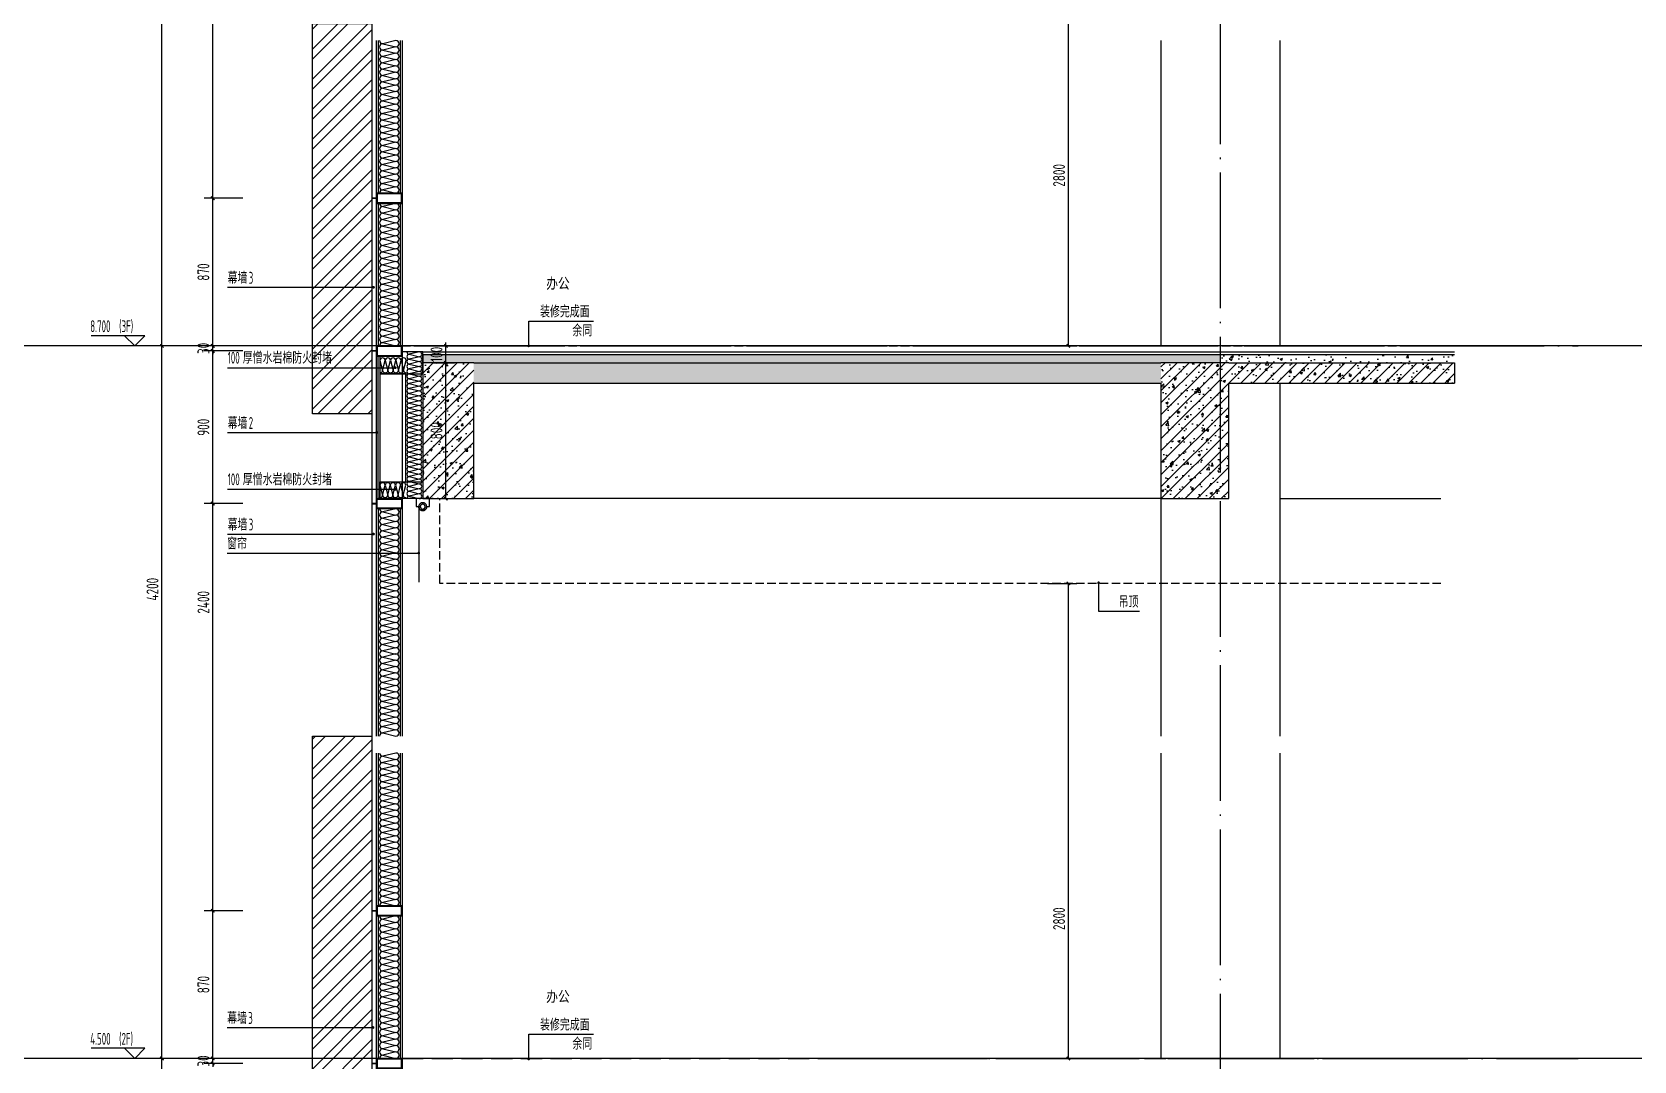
# Model space of a CAD drawing. Extents: x 198753 to 882193, y -399300 to 132460.
# Drawn here: x 380374 to 389814, y -73360 to -67295 of the extents above; entities that cross this region are included whole.
import ezdxf

# ---------------------------------------------------------------- set-up
doc = ezdxf.new("R2010")
doc.units = 0
doc.header["$LTSCALE"] = 1000
doc.header["$MEASUREMENT"] = 0
for name, pattern in [('DASH', [0.35, 0.25, -0.1]), ('DOTE', [2.42, 2, -0.2, 0.02, -0.2]), ('HIDDEN', [9.525, 6.35, -3.175])]:
    doc.linetypes.add(name, pattern=pattern)
for name, color, linetype in [('00-图签', 7, 'Continuous'), ('01-标注_尺寸', 124, 'Continuous'), ('01-标注_标高', 200, 'Continuous'), ('01-标注_符号', 200, 'Continuous'), ('02-TEXT_标注', 130, 'Continuous'), ('05-填充_156', 156, 'Continuous'), ('05-填充_天正', 26, 'Continuous'), ('A-0-房间名称', 7, 'Continuous'), ('A-D-玻璃剖线', 130, 'Continuous'), ('A-D-金属剖线', 200, 'Continuous'), ('A-STR-面层', 191, 'Continuous'), ('A-SUR_保温', 222, 'Continuous'), ('A-SUR_看线', 231, 'Continuous'), ('A-SUR_面层', 191, 'Continuous'), ('A-TECH_结构', 21, 'Continuous'), ('A-金属背板', 30, 'Continuous'), ('A_AXIS-轴线', 36, 'DOTE'), ('A_STR-砼墙', 51, 'Continuous'), ('A_STR-砼柱', 51, 'Continuous'), ('I-E-家具_活动', 201, 'DASH'), ('钢龙骨', 173, 'Continuous')]:
    doc.layers.add(name, color=color, linetype=linetype)
doc.layers.add('04-不打印_辅助线', color=165, linetype='Continuous', plot=False)
doc.styles.add('_TCH_DIM', font='ROS1', dxfattribs={"width": 0.8, "bigfont": 'JD'})
doc.styles.add('_TCH_DIM_T3', font='ROS1', dxfattribs={"width": 0.8, "bigfont": 'JD'})
doc.styles.add('_TCH_SPACE', font='STXIHEI.TTF', dxfattribs={"width": 0.75, "height": 5})
doc.dimstyles.new('_TCH_ARCH&&20', dxfattribs={"dimtxt": 70, "dimasz": 20, "dimexe": 50, "dimexo": 60, "dimgap": 20, "dimtad": 1, "dimdec": 0, "dimzin": 0, "dimdsep": 46, "dimtxsty": '_TCH_DIM_T3', "dimblk": 'ARCHTICK', "dimcen": 0.09, "dimclrt": 4, "dimazin": 2, "dimtfac": 1, "dimtdec": 0, "dimtix": 1, "dimtmove": 2, "dimatfit": 3, "dimfxl": 0, "dimtolj": 1, "dimtzin": 0, "dimarcsym": 0})
pattern_1 = [(45, (0, 0), (-35.355339, 35.355339), []), (50, (0, 0), (143.452037, -12.550427), [15, -165]), (355, (0, 0), (-27.750267, 150.438427), [12, -132]), (100.4514, (11.95, -1.05), (115.701876, 137.88791), [12.74804, -140.22842]), (46.1842, (0, 40), (213.44821, -33.1038), [22.5, -247.5]), (96.6356, (17.79, 37.24), (186.93254, 194.82357), [19.12206, -210.3426]), (351.1842, (0, 40), (186.93239, 194.82372), [18, -198]), (21, (20, 30), (119.38141, -80.523778), [15, -165]), (326, (20, 30), (48.663066, 145.03001), [12, -132]), (71.4514, (29.95, 23.29), (168.044526, 64.5061), [12.74804, -140.22842]), (37.5, (0, 0), (2.431971, 66.578771), [0, -130.4, 0, -134, 0, -132.5]), (7.5, (0, 0), (52.613907, 78.882342), [0, -76.4, 0, -127.4, 0, -50.5]), (327.5, (-44.6, 0), (106.764487, -4.510974), [0, -50, 0, -156, 0, -207]), (317.5, (-64.6, 0), (116.637234, 20.020996), [0, -65, 0, -103.6, 0, -147])]
pattern_2 = [(50, (0, 0), (143.452037, -12.550427), [15, -165]), (355, (0, 0), (-27.750267, 150.438427), [12, -132]), (100.4514, (11.95, -1.05), (115.701876, 137.88791), [12.74804, -140.22842]), (46.1842, (0, 40), (213.44821, -33.1038), [22.5, -247.5]), (96.6356, (17.79, 37.24), (186.93254, 194.82357), [19.12206, -210.3426]), (351.1842, (0, 40), (186.93239, 194.82372), [18, -198]), (21, (20, 30), (119.38141, -80.523778), [15, -165]), (326, (20, 30), (48.663066, 145.03001), [12, -132]), (71.4514, (29.95, 23.29), (168.044526, 64.5061), [12.74804, -140.22842]), (37.5, (0, 0), (2.431971, 66.578771), [0, -130.4, 0, -134, 0, -132.5]), (7.5, (0, 0), (52.613907, 78.882342), [0, -76.4, 0, -127.4, 0, -50.5]), (327.5, (-44.6, 0), (106.764487, -4.510974), [0, -50, 0, -156, 0, -207]), (317.5, (-64.6, 0), (116.637234, 20.020996), [0, -65, 0, -103.6, 0, -147])]

# ---------------------------------------------------------------- blocks, each defined once
blk = doc.blocks.new('A$C643B6CAF')
at = {"layer": '钢龙骨', "const_width": 10}
blk.add_lwpolyline([(0, -1.6), (-28, -1.6)], dxfattribs=at)
at = {"layer": '钢龙骨'}
for points in [[(0, 28.4), (0, -31.6), (150, -31.6), (150, 28.4)], [(4, 24.4), (4, -27.6), (146, -27.6), (146, 24.4)]]:
    blk.add_lwpolyline(points, close=True, dxfattribs=at)
blk = doc.blocks.new('*U29')
at = {"layer": '01-标注_符号'}
blk.add_lwpolyline([(-850, -510.3), (28, -510.3)], dxfattribs=at)
at = {"layer": '01-标注_符号', "const_width": 8}
blk.add_lwpolyline([(24, -510.3, 1), (32, -510.3, 1)], format="xyb", close=True, dxfattribs=at)
at = {"layer": 'A-D-玻璃剖线'}
for points in [[(0, 1800), (0, -2300)], [(28, -2300), (28, 1800)]]:
    blk.add_lwpolyline(points, dxfattribs=at)
at = {"layer": 'A-金属背板'}
blk.add_lwpolyline([(38, -60), (48, -60), (48, -900), (38, -900)], close=True, dxfattribs=at)
at = {"layer": '钢龙骨'}
blk.add_lwpolyline([(178, 1800), (178, -2300)], dxfattribs=at)
for p in [(28, 871.8), (28, -28.4)]:
    blk.add_blockref('A$C643B6CAF', p, dxfattribs=at)
at = {"layer": '钢龙骨', "xscale": -1, "rotation": 180}
blk.add_blockref('A$C643B6CAF', (28.1, -931.6), dxfattribs=at)
at = {"layer": '02-TEXT_标注', "style": '_TCH_DIM'}
for s, height, width, p in [('幕墙', 69.46, 0.8, (-850, -489.3)), ('2', 70, 0.64, (-725.8, -489.3))]:
    blk.add_text(s, height=height, dxfattribs=dict(at, width=width)).set_placement(p)
blk = doc.blocks.new('fdsaewqqwe')
at = {"layer": '钢龙骨'}
for points in [[(0, 29.2), (0, -30.8), (150, -30.8), (150, 29.2)], [(4, 25.2), (4, -26.8), (146, -26.8), (146, 25.2)]]:
    blk.add_lwpolyline(points, close=True, dxfattribs=at)
blk = doc.blocks.new('*U55')
at = {"layer": '01-标注_符号'}
for points in [[(-852.7, -503.4), (0, -503.4)], [(-119.7, -1160.3), (257.4, -1160.3), (257.4, -944.3)]]:
    blk.add_lwpolyline(points, dxfattribs=at)
at = {"layer": '01-标注_符号', "const_width": 8}
for points in [[(-4, -503.4, 1), (4, -503.4, 1)], [(257.4, -948.3, 1), (257.4, -940.3, 1)]]:
    blk.add_lwpolyline(points, format="xyb", close=True, dxfattribs=at)
at = {"layer": 'A-D-玻璃剖线'}
blk.add_lwpolyline([(0, 1800), (0, -960), (28, -960), (28, 1800)], dxfattribs=at)
at = {"layer": 'A-D-金属剖线'}
for points in [[(178, -960), (178, -940), (2628.1, -940), (2628.1, -960)], [(178, -957), (178, -940), (2625.1, -940), (2625.1, -957)]]:
    blk.add_lwpolyline(points, close=True, dxfattribs=at)
at = {"layer": 'A-金属背板'}
blk.add_lwpolyline([(38, -60), (48, -60), (48, -900), (38, -900)], close=True, dxfattribs=at)
at = {"layer": '钢龙骨'}
blk.add_lwpolyline([(178, 1800), (178, -960)], dxfattribs=at)
for name, p in [('A$C643B6CAF', (28, 871.8)), ('A$C643B6CAF', (28, -28.4)), ('fdsaewqqwe', (28, -929.2))]:
    blk.add_blockref(name, p, dxfattribs=at)
at = {"layer": '02-TEXT_标注', "style": '_TCH_DIM'}
for s, height, width, p in [('幕墙', 69.46, 0.8, (-852.7, -482.4)), ('2', 70, 0.64, (-728.5, -482.4)), ('外棚', 69.46, 0.8, (-119.7, -1139.3)), ('1', 70, 0.64, (4.4, -1139.3))]:
    blk.add_text(s, height=height, dxfattribs=dict(at, width=width)).set_placement(p)
blk = doc.blocks.new('$LinePat$岩棉板')
at = {"color": 0}
for p, q in [((0, -17), (12, -67)), ((12, -67), (24, -17))]:
    blk.add_line(p, q, dxfattribs=at)
for centre, start, end in [((12, -17), 0, 180), ((0, -67), 270, 0), ((24, -67), 180, 270)]:
    blk.add_arc(centre, 12, start, end, dxfattribs=at)
at = {"layer": 'Defpoints'}
blk.add_point((0, 0.1), dxfattribs=at)
at = {"layer": 'Defpoints', "color": 0}
blk.add_point((24, -84), dxfattribs=at)
blk = doc.blocks.new('_ArchTick')
at = {"color": 0, "linetype": 'ByBlock', "const_width": 0.4}
blk.add_lwpolyline([(-0.5, -0.5), (0.5, 0.5)], dxfattribs=at)
blk = doc.blocks.new('*D2113')
at = {"layer": '01-标注_尺寸', "color": 0, "lineweight": -2, "transparency": 16777216}
for p, q in [((360.1, 0), (486.1, 0)), ((436.1, 0), (436.1, 20)), ((436.1, -100), (436.1, 0)), ((360.1, -100), (486.1, -100)), ((436.1, -100), (436.1, -120))]:
    blk.add_line(p, q, dxfattribs=at)
at = {"layer": 'Defpoints', "color": 0, "transparency": 16777216}
for p in [(300.1, 0), (436.1, 0), (300.1, -100)]:
    blk.add_point(p, dxfattribs=at)
at = {"layer": '01-标注_尺寸', "color": 0, "lineweight": -2, "transparency": 16777216, "xscale": 20, "yscale": 20, "zscale": 20}
for p, rotation in [((436.1, 0), 270), ((436.1, -100), 90)]:
    blk.add_blockref('_ArchTick', p, dxfattribs=dict(at, rotation=rotation))
at = {"layer": '01-标注_尺寸', "color": 4, "transparency": 16777216, "insert": (381.1, -50), "char_height": 70, "attachment_point": 5, "rotation": 90, "style": '_TCH_DIM_T3'}
blk.add_mtext('\\A1;100', dxfattribs=at)
blk = doc.blocks.new('*D2114')
at = {"layer": '01-标注_尺寸', "color": 0, "lineweight": -2, "transparency": 16777216}
for p, q in [((360.1, -100), (486.1, -100)), ((436.1, -900), (436.1, -100)), ((360.1, -900), (486.1, -900))]:
    blk.add_line(p, q, dxfattribs=at)
at = {"layer": 'Defpoints', "color": 0, "transparency": 16777216}
for p in [(300.1, -100), (436.1, -100), (300.1, -900)]:
    blk.add_point(p, dxfattribs=at)
at = {"layer": '01-标注_尺寸', "color": 0, "lineweight": -2, "transparency": 16777216, "xscale": 20, "yscale": 20, "zscale": 20}
for p, rotation in [((436.1, -100), 90), ((436.1, -900), 270)]:
    blk.add_blockref('_ArchTick', p, dxfattribs=dict(at, rotation=rotation))
at = {"layer": '01-标注_尺寸', "color": 4, "transparency": 16777216, "insert": (381.1, -500), "char_height": 70, "attachment_point": 5, "rotation": 90, "style": '_TCH_DIM_T3'}
blk.add_mtext('\\A1;800', dxfattribs=at)
blk = doc.blocks.new('dasgfs')
at = {"layer": '01-标注_符号'}
for p, q in [((0, 0), (0, 146.5)), ((0, 146.5), (382.7, 146.5))]:
    blk.add_line(p, q, dxfattribs=at)
at = {"layer": '01-标注_符号', "const_width": 8}
blk.add_lwpolyline([(0, -4, 1), (0, 4, 1)], format="xyb", close=True, dxfattribs=at)
at = {"layer": '02-TEXT_标注', "style": '_TCH_DIM', "width": 0.8}
for s, p in [('装修完成面', (66.9, 167.5)), ('余同', (257.5, 55.5))]:
    blk.add_text(s, height=69.46, dxfattribs=at).set_placement(p)
blk = doc.blocks.new('*U160')
at = {"layer": 'A-金属背板'}
for points in [[(0, -899.8), (0, 0)], [(10, 0), (10, -899.8)], [(140, -899.8), (140, 0)], [(150, 0), (150, -899.8)]]:
    blk.add_lwpolyline(points, dxfattribs=at)
at = {"layer": 'A-SUR_保温', "xscale": 1.562156118525504, "yscale": 1.544892716204687, "zscale": 1.544892716204687, "rotation": 269.9999999999898}
for p in [(140, 0), (140, -37.5), (140, -75), (140, -112.5), (140, -150), (140, -187.5), (140, -225), (140, -262.4), (140, -299.9), (140, -337.4), (140, -374.9), (140, -412.4), (140, -449.9), (140, -487.4), (140, -524.9), (140, -562.4), (140, -599.9), (140, -637.4), (140, -674.9), (140, -712.3), (140, -749.8), (140, -787.3), (140, -824.8), (140, -862.3)]:
    blk.add_blockref('$LinePat$岩棉板', p, dxfattribs=at)
blk = doc.blocks.new('*U159')
at = {"layer": 'A-金属背板'}
for points in [[(0, -840.2), (0, 0)], [(10, 0), (10, -840.2)], [(140, -840.2), (140, 0)], [(150, 0), (150, -840.2)]]:
    blk.add_lwpolyline(points, dxfattribs=at)
at = {"layer": 'A-SUR_保温', "xscale": 1.591284231589512, "yscale": 1.544892716204687, "zscale": 1.544892716204687, "rotation": 269.9999999999886}
for p in [(140, 0), (140, -38.2), (140, -76.4), (140, -114.6), (140, -152.8), (140, -191), (140, -229.1), (140, -267.3), (140, -305.5), (140, -343.7), (140, -381.9), (140, -420.1), (140, -458.3), (140, -496.5), (140, -534.7), (140, -572.9), (140, -611.1), (140, -649.2), (140, -687.4), (140, -725.6), (140, -763.8), (140, -802)]:
    blk.add_blockref('$LinePat$岩棉板', p, dxfattribs=at)
blk = doc.blocks.new('*U158')
at = {"layer": 'A-金属背板'}
for points in [[(0, -1340), (0, 0)], [(10, 0), (10, -1340)], [(140, -1340), (140, 0)], [(150, 0), (150, -1340)]]:
    blk.add_lwpolyline(points, dxfattribs=at)
at = {"layer": 'A-SUR_保温', "xscale": 1.550925924632949, "yscale": 1.544892716204687, "zscale": 1.544892716204687, "rotation": 269.9999999999952}
for p in [(140, 0), (140, -37.2), (140, -74.4), (140, -111.7), (140, -148.9), (140, -186.1), (140, -223.3), (140, -260.6), (140, -297.8), (140, -335), (140, -372.2), (140, -409.4), (140, -446.7), (140, -483.9), (140, -521.1), (140, -558.3), (140, -595.6), (140, -632.8), (140, -670), (140, -707.2), (140, -744.4), (140, -781.7), (140, -818.9), (140, -856.1), (140, -893.3), (140, -930.6), (140, -967.8), (140, -1005), (140, -1042.2), (140, -1079.4), (140, -1116.7), (140, -1153.9), (140, -1191.1), (140, -1228.3), (140, -1265.6), (140, -1302.8)]:
    blk.add_blockref('$LinePat$岩棉板', p, dxfattribs=at)
blk = doc.blocks.new('*U174')
at = {"layer": '05-填充_156'}
h = blk.add_hatch(dxfattribs=at)
h.set_pattern_fill('金属', color=256, scale=50)
h.set_pattern_definition([(45, (-150, -1800), (-88.388, 88.388), []), (45, (-91.07, -1800), (-88.388, 88.388), [])])
h.paths.add_polyline_path([(-350, 0), (0, 0), (0, -2300), (-350, -2300)])
at = {"layer": 'A-SUR_看线', "color": 8}
blk.add_lwpolyline([(-350, 0), (0, 0), (0, -2300), (-350, -2300)], close=True, dxfattribs=at)
blk = doc.blocks.new('窗帘')
at = {"linetype": 'HIDDEN', "ltscale": 3}
blk.add_line((23.3, -47.5), (23.3, -491.9), dxfattribs=at)
blk.add_lwpolyline([(-23.3, -47.5), (-39.5, -47.5), (-39.5, 0), (39.5, 0), (39.5, -47.5), (23.3, -47.5)])
for radius in [23.3, 14.3]:
    blk.add_circle((0, -47.5), radius)
blk.add_arc((0, -47.5), 23.3, 180, 0)
blk = doc.blocks.new('*D1563')
at = {"layer": '01-标注_尺寸', "color": 0, "lineweight": -2, "transparency": 16777216}
for p, q in [((381616.8, -73344.9), (381389.2, -73344.9)), ((381439.2, -73344.9), (381439.2, -73324.9)), ((381439.2, -73374.6), (381439.2, -73344.9)), ((381616.8, -73374.6), (381389.2, -73374.6)), ((381439.2, -73374.6), (381439.2, -73394.6))]:
    blk.add_line(p, q, dxfattribs=at)
at = {"layer": 'Defpoints', "color": 0, "transparency": 16777216}
for p in [(381439.2, -73344.9), (381676.8, -73344.9), (381676.8, -73374.6)]:
    blk.add_point(p, dxfattribs=at)
at = {"layer": '01-标注_尺寸', "color": 0, "lineweight": -2, "transparency": 16777216, "xscale": 20, "yscale": 20, "zscale": 20}
for p, rotation in [((381439.2, -73344.9), 270), ((381439.2, -73374.6), 90)]:
    blk.add_blockref('_ArchTick', p, dxfattribs=dict(at, rotation=rotation))
at = {"layer": '01-标注_尺寸', "color": 4, "transparency": 16777216, "insert": (381384.2, -73359.8), "char_height": 70, "attachment_point": 5, "rotation": 90, "style": '_TCH_DIM_T3'}
blk.add_mtext('\\A1;30', dxfattribs=at)
blk = doc.blocks.new('*D1564')
at = {"layer": '01-标注_尺寸', "color": 0, "lineweight": -2, "transparency": 16777216}
for p, q in [((381616.8, -72474.4), (381389.2, -72474.4)), ((381439.2, -73344.9), (381439.2, -72474.4)), ((381616.8, -73344.9), (381389.2, -73344.9))]:
    blk.add_line(p, q, dxfattribs=at)
at = {"layer": 'Defpoints', "color": 0, "transparency": 16777216}
for p in [(381439.2, -72474.4), (381676.8, -72474.4), (381676.8, -73344.9)]:
    blk.add_point(p, dxfattribs=at)
at = {"layer": '01-标注_尺寸', "color": 0, "lineweight": -2, "transparency": 16777216, "xscale": 20, "yscale": 20, "zscale": 20}
for p, rotation in [((381439.2, -72474.4), 90), ((381439.2, -73344.9), 270)]:
    blk.add_blockref('_ArchTick', p, dxfattribs=dict(at, rotation=rotation))
at = {"layer": '01-标注_尺寸', "color": 4, "transparency": 16777216, "insert": (381384.2, -72909.7), "char_height": 70, "attachment_point": 5, "rotation": 90, "style": '_TCH_DIM_T3'}
blk.add_mtext('\\A1;870', dxfattribs=at)
blk = doc.blocks.new('*D1565')
at = {"layer": '01-标注_尺寸', "color": 0, "lineweight": -2, "transparency": 16777216}
for p, q in [((381616.8, -70074.6), (381389.2, -70074.6)), ((381439.2, -72474.4), (381439.2, -70074.6)), ((381616.8, -72474.4), (381389.2, -72474.4))]:
    blk.add_line(p, q, dxfattribs=at)
at = {"layer": 'Defpoints', "color": 0, "transparency": 16777216}
for p in [(381439.2, -70074.6), (381676.8, -70074.6), (381676.8, -72474.4)]:
    blk.add_point(p, dxfattribs=at)
at = {"layer": '01-标注_尺寸', "color": 0, "lineweight": -2, "transparency": 16777216, "xscale": 20, "yscale": 20, "zscale": 20}
for p, rotation in [((381439.2, -70074.6), 90), ((381439.2, -72474.4), 270)]:
    blk.add_blockref('_ArchTick', p, dxfattribs=dict(at, rotation=rotation))
at = {"layer": '01-标注_尺寸', "color": 4, "transparency": 16777216, "insert": (381384.2, -70656.5), "char_height": 70, "attachment_point": 5, "rotation": 90, "style": '_TCH_DIM_T3'}
blk.add_mtext('\\A1;2400', dxfattribs=at)
blk = doc.blocks.new('*D1566')
at = {"layer": '01-标注_尺寸', "color": 0, "lineweight": -2, "transparency": 16777216}
for p, q in [((381616.8, -69174.6), (381389.2, -69174.6)), ((381439.2, -70074.6), (381439.2, -69174.6)), ((381616.8, -70074.6), (381389.2, -70074.6))]:
    blk.add_line(p, q, dxfattribs=at)
at = {"layer": 'Defpoints', "color": 0, "transparency": 16777216}
for p in [(381439.2, -69174.6), (381676.8, -69174.6), (381676.8, -70074.6)]:
    blk.add_point(p, dxfattribs=at)
at = {"layer": '01-标注_尺寸', "color": 0, "lineweight": -2, "transparency": 16777216, "xscale": 20, "yscale": 20, "zscale": 20}
for p, rotation in [((381439.2, -69174.6), 90), ((381439.2, -70074.6), 270)]:
    blk.add_blockref('_ArchTick', p, dxfattribs=dict(at, rotation=rotation))
at = {"layer": '01-标注_尺寸', "color": 4, "transparency": 16777216, "insert": (381384.2, -69624.6), "char_height": 70, "attachment_point": 5, "rotation": 90, "style": '_TCH_DIM_T3'}
blk.add_mtext('\\A1;900', dxfattribs=at)
blk = doc.blocks.new('*D1567')
at = {"layer": '01-标注_尺寸', "color": 0, "lineweight": -2, "transparency": 16777216}
for p, q in [((381616.8, -69144.9), (381389.2, -69144.9)), ((381616.8, -69174.6), (381389.2, -69174.6)), ((381439.2, -69144.9), (381439.2, -69124.9)), ((381439.2, -69174.6), (381439.2, -69144.9)), ((381439.2, -69174.6), (381439.2, -69194.6))]:
    blk.add_line(p, q, dxfattribs=at)
at = {"layer": 'Defpoints', "color": 0, "transparency": 16777216}
for p in [(381439.2, -69144.9), (381676.8, -69144.9), (381676.8, -69174.6)]:
    blk.add_point(p, dxfattribs=at)
at = {"layer": '01-标注_尺寸', "color": 0, "lineweight": -2, "transparency": 16777216, "xscale": 20, "yscale": 20, "zscale": 20}
for p, rotation in [((381439.2, -69144.9), 270), ((381439.2, -69174.6), 90)]:
    blk.add_blockref('_ArchTick', p, dxfattribs=dict(at, rotation=rotation))
at = {"layer": '01-标注_尺寸', "color": 4, "transparency": 16777216, "insert": (381384.2, -69159.8), "char_height": 70, "attachment_point": 5, "rotation": 90, "style": '_TCH_DIM_T3'}
blk.add_mtext('\\A1;30', dxfattribs=at)
blk = doc.blocks.new('*D1568')
at = {"layer": '01-标注_尺寸', "color": 0, "lineweight": -2, "transparency": 16777216}
for p, q in [((381616.8, -68274.4), (381389.2, -68274.4)), ((381439.2, -69144.9), (381439.2, -68274.4)), ((381616.8, -69144.9), (381389.2, -69144.9))]:
    blk.add_line(p, q, dxfattribs=at)
at = {"layer": 'Defpoints', "color": 0, "transparency": 16777216}
for p in [(381439.2, -68274.4), (381676.8, -68274.4), (381676.8, -69144.9)]:
    blk.add_point(p, dxfattribs=at)
at = {"layer": '01-标注_尺寸', "color": 0, "lineweight": -2, "transparency": 16777216, "xscale": 20, "yscale": 20, "zscale": 20}
for p, rotation in [((381439.2, -68274.4), 90), ((381439.2, -69144.9), 270)]:
    blk.add_blockref('_ArchTick', p, dxfattribs=dict(at, rotation=rotation))
at = {"layer": '01-标注_尺寸', "color": 4, "transparency": 16777216, "insert": (381384.2, -68709.7), "char_height": 70, "attachment_point": 5, "rotation": 90, "style": '_TCH_DIM_T3'}
blk.add_mtext('\\A1;870', dxfattribs=at)
blk = doc.blocks.new('*D1569')
at = {"layer": '01-标注_尺寸', "color": 0, "lineweight": -2, "transparency": 16777216}
for p, q in [((381616.8, -65874.6), (381389.2, -65874.6)), ((381439.2, -68274.4), (381439.2, -65874.6)), ((381616.8, -68274.4), (381389.2, -68274.4))]:
    blk.add_line(p, q, dxfattribs=at)
at = {"layer": 'Defpoints', "color": 0, "transparency": 16777216}
for p in [(381439.2, -65874.6), (381676.8, -65874.6), (381676.8, -68274.4)]:
    blk.add_point(p, dxfattribs=at)
at = {"layer": '01-标注_尺寸', "color": 0, "lineweight": -2, "transparency": 16777216, "xscale": 20, "yscale": 20, "zscale": 20}
for p, rotation in [((381439.2, -65874.6), 90), ((381439.2, -68274.4), 270)]:
    blk.add_blockref('_ArchTick', p, dxfattribs=dict(at, rotation=rotation))
at = {"layer": '01-标注_尺寸', "color": 4, "transparency": 16777216, "insert": (381384.2, -66666.8), "char_height": 70, "attachment_point": 5, "rotation": 90, "style": '_TCH_DIM_T3'}
blk.add_mtext('\\A1;2400', dxfattribs=at)
blk = doc.blocks.new('*D1580')
at = {"layer": '01-标注_尺寸', "color": 0, "lineweight": -2, "transparency": 16777216}
for p, q in [((386357.5, -66344.9), (386531.3, -66344.9)), ((386481.3, -69144.9), (386481.3, -66344.9)), ((386357.5, -69144.9), (386531.3, -69144.9))]:
    blk.add_line(p, q, dxfattribs=at)
at = {"layer": 'Defpoints', "color": 0, "transparency": 16777216}
for p in [(386297.5, -66344.9), (386481.3, -66344.9), (386297.5, -69144.9)]:
    blk.add_point(p, dxfattribs=at)
at = {"layer": '01-标注_尺寸', "color": 0, "lineweight": -2, "transparency": 16777216, "xscale": 20, "yscale": 20, "zscale": 20}
for p, rotation in [((386481.3, -66344.9), 90), ((386481.3, -69144.9), 270)]:
    blk.add_blockref('_ArchTick', p, dxfattribs=dict(at, rotation=rotation))
at = {"layer": '01-标注_尺寸', "color": 4, "transparency": 16777216, "insert": (386426.3, -68139.8), "char_height": 70, "attachment_point": 5, "rotation": 90, "style": '_TCH_DIM_T3'}
blk.add_mtext('\\A1;2800', dxfattribs=at)
blk = doc.blocks.new('*D1581')
at = {"layer": '01-标注_尺寸', "color": 0, "lineweight": -2, "transparency": 16777216}
for p, q in [((386357.5, -70544.9), (386531.3, -70544.9)), ((386481.3, -73344.9), (386481.3, -70544.9)), ((386357.5, -73344.9), (386531.3, -73344.9))]:
    blk.add_line(p, q, dxfattribs=at)
at = {"layer": 'Defpoints', "color": 0, "transparency": 16777216}
for p in [(386297.5, -70544.9), (386481.3, -70544.9), (386297.5, -73344.9)]:
    blk.add_point(p, dxfattribs=at)
at = {"layer": '01-标注_尺寸', "color": 0, "lineweight": -2, "transparency": 16777216, "xscale": 20, "yscale": 20, "zscale": 20}
for p, rotation in [((386481.3, -70544.9), 90), ((386481.3, -73344.9), 270)]:
    blk.add_blockref('_ArchTick', p, dxfattribs=dict(at, rotation=rotation))
at = {"layer": '01-标注_尺寸', "color": 4, "transparency": 16777216, "insert": (386426.3, -72521.3), "char_height": 70, "attachment_point": 5, "rotation": 90, "style": '_TCH_DIM_T3'}
blk.add_mtext('\\A1;2800', dxfattribs=at)
blk = doc.blocks.new('*D1724')
at = {"layer": '01-标注_尺寸', "color": 0, "lineweight": -2, "transparency": 16777216}
for p, q in [((381606.8, -73344.9), (381089.2, -73344.9)), ((381139.2, -77844.9), (381139.2, -73344.9)), ((381606.8, -77844.9), (381089.2, -77844.9))]:
    blk.add_line(p, q, dxfattribs=at)
at = {"layer": 'Defpoints', "color": 0, "transparency": 16777216}
for p in [(381139.2, -73344.9), (381666.8, -73344.9), (381666.8, -77844.9)]:
    blk.add_point(p, dxfattribs=at)
at = {"layer": '01-标注_尺寸', "color": 0, "lineweight": -2, "transparency": 16777216, "xscale": 20, "yscale": 20, "zscale": 20}
for p, rotation in [((381139.2, -73344.9), 90), ((381139.2, -77844.9), 270)]:
    blk.add_blockref('_ArchTick', p, dxfattribs=dict(at, rotation=rotation))
at = {"layer": '01-标注_尺寸', "color": 4, "transparency": 16777216, "insert": (381084.2, -75104.1), "char_height": 70, "attachment_point": 5, "rotation": 90, "style": '_TCH_DIM_T3'}
blk.add_mtext('\\A1;4500', dxfattribs=at)
blk = doc.blocks.new('*D1725')
at = {"layer": '01-标注_尺寸', "color": 0, "lineweight": -2, "transparency": 16777216}
for p, q in [((381606.8, -69144.9), (381089.2, -69144.9)), ((381139.2, -73344.9), (381139.2, -69144.9)), ((381606.8, -73344.9), (381089.2, -73344.9))]:
    blk.add_line(p, q, dxfattribs=at)
at = {"layer": 'Defpoints', "color": 0, "transparency": 16777216}
for p in [(381139.2, -69144.9), (381666.8, -69144.9), (381666.8, -73344.9)]:
    blk.add_point(p, dxfattribs=at)
at = {"layer": '01-标注_尺寸', "color": 0, "lineweight": -2, "transparency": 16777216, "xscale": 20, "yscale": 20, "zscale": 20}
for p, rotation in [((381139.2, -69144.9), 90), ((381139.2, -73344.9), 270)]:
    blk.add_blockref('_ArchTick', p, dxfattribs=dict(at, rotation=rotation))
at = {"layer": '01-标注_尺寸', "color": 4, "transparency": 16777216, "insert": (381084.2, -70579), "char_height": 70, "attachment_point": 5, "rotation": 90, "style": '_TCH_DIM_T3'}
blk.add_mtext('\\A1;4200', dxfattribs=at)
blk = doc.blocks.new('*D1726')
at = {"layer": '01-标注_尺寸', "color": 0, "lineweight": -2, "transparency": 16777216}
for p, q in [((381606.8, -65544.9), (381089.2, -65544.9)), ((381139.2, -69144.9), (381139.2, -65544.9)), ((381606.8, -69144.9), (381089.2, -69144.9))]:
    blk.add_line(p, q, dxfattribs=at)
at = {"layer": 'Defpoints', "color": 0, "transparency": 16777216}
for p in [(381139.2, -65544.9), (381666.8, -65544.9), (381666.8, -69144.9)]:
    blk.add_point(p, dxfattribs=at)
at = {"layer": '01-标注_尺寸', "color": 0, "lineweight": -2, "transparency": 16777216, "xscale": 20, "yscale": 20, "zscale": 20}
for p, rotation in [((381139.2, -65544.9), 90), ((381139.2, -69144.9), 270)]:
    blk.add_blockref('_ArchTick', p, dxfattribs=dict(at, rotation=rotation))
at = {"layer": '01-标注_尺寸', "color": 4, "transparency": 16777216, "insert": (381084.2, -66501.9), "char_height": 70, "attachment_point": 5, "rotation": 90, "style": '_TCH_DIM_T3'}
blk.add_mtext('\\A1;3600', dxfattribs=at)
blk = doc.blocks.new('*U65')
at = {"layer": '01-标注_符号'}
for points in [[(-850, -128.6), (138, -128.6)], [(-850, -845.3), (138, -845.3)]]:
    blk.add_lwpolyline(points, dxfattribs=at)
at = {"layer": '01-标注_符号', "const_width": 8}
for points in [[(134, -128.6, 1), (142, -128.6, 1)], [(134, -845.3, 1), (142, -845.3, 1)]]:
    blk.add_lwpolyline(points, format="xyb", close=True, dxfattribs=at)
at = {"layer": 'A-SUR_保温'}
blk.add_line((300, -165), (300.1, -800.5), dxfattribs=at)
for points in [[(300, -35), (178, -35), (178, -60), (48, -60), (48, -165), (300, -165), (300, -35)], [(200.1, -800.5), (200.1, -800.5), (200.1, -165), (48, -165)]]:
    blk.add_lwpolyline(points, dxfattribs=at)
blk.add_lwpolyline([(300.1, -900), (178, -900), (178, -900), (48, -900), (48, -800.5), (300.1, -800.5), (300.1, -900)], close=True, dxfattribs=at)
at = {"layer": 'A-SUR_保温', "xscale": 1.290141874350982, "yscale": 1.188379012465143, "zscale": 1.188379012465143}
for p in [(48, -65), (79, -65), (109.9, -65), (140.9, -65), (171.9, -65)]:
    blk.add_blockref('$LinePat$岩棉板', p, dxfattribs=at)
at = {"layer": 'A-SUR_保温', "yscale": 1.188379012465143, "zscale": 1.188379012465143}
for p, xscale, rotation in [((300.1, -35), 1.201388880921391, 269.9941578905423), ((300.1, -63.8), 1.201388880921391, 269.9941578905423), ((300.1, -92.7), 1.201388880921391, 269.9941578905423), ((300.1, -150.3), 1.201388880921391, 269.9941578905423), ((300.1, -179.2), 1.201388880921391, 269.9941578905423), ((300.1, -121.5), 1.201388880921391, 269.9941578905423), ((300.1, -208), 1.201388880921391, 269.9941578905423), ((300.1, -236.8), 1.201388880921391, 269.9941578905423), ((300.1, -265.7), 1.201388880921391, 269.9941578905423), ((300.1, -294.5), 1.201388880921391, 269.9941578905423), ((300.1, -323.3), 1.201388880921391, 269.9941578905423), ((300.1, -352.2), 1.201388880921391, 269.9941578905423), ((300.1, -381), 1.201388880921391, 269.9941578905423), ((300, -409.8), 1.201388880921391, 269.9941578905423), ((300, -438.7), 1.201388880921391, 269.9941578905423), ((300, -467.5), 1.201388880921391, 269.9941578905423), ((300, -496.3), 1.201388880921391, 269.9941578905423), ((300, -525.2), 1.201388880921391, 269.9941578905423), ((300, -554), 1.201388880921391, 269.9941578905423), ((300, -582.8), 1.201388880921391, 269.9941578905423), ((300, -611.7), 1.201388880921391, 269.9941578905423), ((300, -640.5), 1.201388880921391, 269.9941578905423), ((300, -669.3), 1.201388880921391, 269.9941578905423), ((300, -698.2), 1.201388880921391, 269.9941578905423), ((300, -727), 1.201388880921391, 269.9941578905423), ((48, -800.5), 1.267426941411311, 359.9999999999994), ((78.4, -800.5), 1.267426941411311, 359.9999999999994), ((108.8, -800.5), 1.267426941411311, 359.9999999999994), ((139.3, -800.5), 1.267426941411311, 359.9999999999994), ((169.7, -800.5), 1.267426941411311, 359.9999999999994), ((300, -755.8), 1.201388880921391, 269.9941578905423), ((300, -784.7), 1.201388880921391, 269.9941578905423), ((300, -813.5), 1.201388880921391, 269.9941578905423), ((300, -842.3), 1.201388880921391, 269.9941578905423), ((300, -871.2), 1.201388880921391, 269.9941578905423)]:
    blk.add_blockref('$LinePat$岩棉板', p, dxfattribs=dict(at, xscale=xscale, rotation=rotation))
at = {"layer": '02-TEXT_标注', "style": '_TCH_DIM'}
for s, height, width, p in [('100', 70, 0.64, (-850, -104.7)), ('厚憎水岩棉防火封堵', 69.46, 0.8, (-760.4, -104.7)), ('100', 70, 0.64, (-850, -821.4)), ('厚憎水岩棉防火封堵', 69.46, 0.8, (-760.4, -821.4))]:
    blk.add_text(s, height=height, dxfattribs=dict(at, width=width)).set_placement(p)
at = {"layer": '01-标注_尺寸'}
for p1, p2, picture, middle in [((300.1, -100), (300.1, 0), '*D2113', (381.1, -50)), ((300.1, -900), (300.1, -100), '*D2114', (381.1, -500))]:
    dim = blk.add_aligned_dim(p1=p1, p2=p2, distance=-136, dimstyle='_TCH_ARCH&&20', dxfattribs=at)
    dim.commit()
    dim.dimension.update_dxf_attribs({"geometry": picture, "text_midpoint": middle})

msp = doc.modelspace()

# ---------------------------------------------------------------- hatches: boundary and pattern name
at = {"layer": '05-填充_天正'}
h = msp.add_hatch(dxfattribs=at)
h.set_pattern_fill('混凝土', color=256, scale=20, style=0)
h.set_pattern_definition(pattern_2)
h.paths.add_polyline_path([(382676.7, -69244.9), (387376.7, -69244.9), (387376.7, -69194.9), (382676.7, -69194.9)])
h = msp.add_hatch(dxfattribs=at)
h.set_pattern_fill('混凝土', color=256, scale=20, style=0)
h.set_pattern_definition(pattern_2)
h.paths.add_polyline_path([(387376.7, -69194.9), (387376.7, -69244.9), (388756.7, -69244.9), (388756.7, -69194.9)])
h = msp.add_hatch(dxfattribs=at)
h.set_pattern_fill('钢筋混凝土', color=256, scale=20, style=0)
h.set_pattern_definition(pattern_1)
h.paths.add_polyline_path([(382676.7, -70044.9), (382976.7, -70044.9), (382976.7, -69244.9), (382676.7, -69244.9)])
h = msp.add_hatch(dxfattribs=at)
h.set_pattern_fill('钢筋混凝土', color=256, scale=20, style=0)
h.set_pattern_definition(pattern_1)
h.paths.add_polyline_path([(387026.7, -69364.9), (387026.7, -69244.9), (382976.7, -69244.9), (382976.7, -69364.9)])
h = msp.add_hatch(dxfattribs=at)
h.set_pattern_fill('钢筋混凝土', color=256, scale=20, style=0)
h.set_pattern_definition(pattern_1)
h.paths.add_polyline_path([(387026.7, -70044.9), (387426.7, -70044.9), (387426.7, -69244.9), (387026.7, -69244.9)])
h = msp.add_hatch(dxfattribs=at)
h.set_pattern_fill('钢筋混凝土', color=256, scale=20, style=0)
h.set_pattern_definition(pattern_1)
h.paths.add_polyline_path([(387426.7, -69244.9), (387426.7, -69364.9), (388756.7, -69364.9), (388756.7, -69244.9)])

# ---------------------------------------------------------------- linework, layer by layer
at = {"layer": '01-标注_标高'}
for p, q in [((381039.2, -69085.2), (380723.3, -69085.2)), ((380979.2, -69145.2), (380919.2, -69085.2)), ((380979.2, -69145.2), (381039.2, -69085.2)), ((381139.2, -69145.2), (380919.2, -69145.2)), ((381039.2, -73285.2), (380723.3, -73285.2)), ((380979.2, -73345.2), (380919.2, -73285.2)), ((381139.2, -73345.2), (380919.2, -73345.2)), ((380979.2, -73345.2), (381039.2, -73285.2))]:
    msp.add_line(p, q, dxfattribs=at)
at = {"layer": '01-标注_符号'}
for p, q in [((386659.2, -70540.9), (386659.2, -70708.7)), ((386659.2, -70708.7), (386899.6, -70708.7))]:
    msp.add_line(p, q, dxfattribs=at)
for points in [[(381526.7, -68799.6), (382386.5, -68799.6)], [(381526.7, -70254.2), (382386.5, -70254.2)], [(381523.7, -70365.9), (382653.2, -70365.9)], [(381524, -73162.4), (382383.9, -73162.4)]]:
    msp.add_lwpolyline(points, dxfattribs=at)
at = {"layer": '01-标注_符号', "const_width": 8}
for points in [[(382382.5, -68799.6, 1), (382390.5, -68799.6, 1)], [(382382.5, -70254.2, 1), (382390.5, -70254.2, 1)], [(382649.2, -70365.9, 1), (382657.2, -70365.9, 1)], [(386659.2, -70536.9, 1), (386659.2, -70544.9, 1)], [(382379.9, -73162.4, 1), (382387.9, -73162.4, 1)]]:
    msp.add_lwpolyline(points, format="xyb", close=True, dxfattribs=at)
at = {"layer": '04-不打印_辅助线', "color": 251}
for p, q in [((403818.2, -69144.9), (338573.5, -69144.9)), ((409164, -73344.9), (376147.8, -73344.9))]:
    msp.add_line(p, q, dxfattribs=at)
at = {"layer": 'A-STR-面层', "linetype": 'DASH', "ltscale": 0.2}
for points in [[(382554.7, -69144.9), (388756.7, -69144.9)], [(387931.8, -69144.9), (388081.7, -69144.9)], [(388676.7, -70544.9), (382776.7, -70544.9), (382776.7, -70044.9)]]:
    msp.add_lwpolyline(points, dxfattribs=at)
at = {"layer": 'A-STR-面层'}
msp.add_lwpolyline([(382676.7, -69179.9), (388756.7, -69179.9)], dxfattribs=at)
at = {"layer": 'A-STR-面层', "linetype": 'DASH', "ltscale": 0.5}
msp.add_lwpolyline([(382554.7, -73344.9), (388756.7, -73344.9)], dxfattribs=at)
at = {"layer": 'A-SUR_面层'}
for p, q in [((382676.7, -69194.9), (387376.7, -69194.9)), ((382676.7, -69194.9), (382676.7, -69244.9)), ((387376.7, -69194.9), (388756.7, -69194.9)), ((382976.7, -69244.9), (387026.7, -69244.9)), ((387426.7, -69244.9), (388756.7, -69244.9))]:
    msp.add_line(p, q, dxfattribs=at)
at = {"layer": 'A-TECH_结构'}
for points in [[(387026.7, -67344.9), (387026.7, -69144.9)], [(387726.7, -67344.9), (387726.7, -69144.9)], [(387026.7, -69364.9), (387026.7, -71444.9)], [(387726.7, -69364.9), (387726.7, -71444.9)], [(387026.7, -70044.9), (382976.7, -70044.9)], [(387726.7, -70044.9), (388676.7, -70044.9)], [(387026.7, -71544.9), (387026.7, -73344.9)], [(387726.7, -71544.9), (387726.7, -73344.9)]]:
    msp.add_lwpolyline(points, dxfattribs=at)
at = {"layer": 'A_AXIS-轴线', "ltscale": 0.4}
for p, q in [((387376.7, -60379.4), (387376.7, -78993.7)), ((382676.7, -69144.9), (389484.5, -69144.9)), ((385131.3, -73344.9), (389484.5, -73344.9))]:
    msp.add_line(p, q, dxfattribs=at)
at = {"layer": 'A_STR-砼墙'}
for p, q in [((382976.7, -69244.9), (387026.7, -69244.9)), ((387426.7, -69244.9), (388756.7, -69244.9)), ((388756.7, -69244.9), (388756.7, -69364.9)), ((382976.7, -69364.9), (387026.7, -69364.9)), ((387426.7, -69364.9), (388756.7, -69364.9))]:
    msp.add_line(p, q, dxfattribs=at)
at = {"layer": 'A_STR-砼柱'}
for p, q in [((382976.7, -69244.9), (382676.7, -69244.9)), ((382676.7, -69244.9), (382676.7, -70044.9)), ((387426.7, -69244.9), (387026.7, -69244.9)), ((382976.7, -70044.9), (382976.7, -69364.9)), ((387026.7, -69364.9), (387026.7, -70044.9)), ((387426.7, -70044.9), (387426.7, -69364.9)), ((382676.7, -70044.9), (382976.7, -70044.9)), ((387026.7, -70044.9), (387426.7, -70044.9))]:
    msp.add_line(p, q, dxfattribs=at)

# ---------------------------------------------------------------- block references
for name, p in [('*U160', (382404.6, -67344.9)), ('*U159', (382404.6, -68304.7)), ('dasgfs', (383301, -69144.9)), ('*U65', (382376.7, -69144.9)), ('*U158', (382404.7, -70104.9)), ('*U160', (382404.6, -71544.9)), ('*U159', (382404.6, -72504.7)), ('dasgfs', (383301, -73348.3))]:
    msp.add_blockref(name, p)
at = {"layer": '00-图签'}
for name, p in [('*U174', (382376.7, -67244.9)), ('*U29', (382376.7, -69144.9)), ('*U174', (382376.7, -71444.9)), ('*U55', (382376.7, -73344.9))]:
    msp.add_blockref(name, p, dxfattribs=at)
at = {"layer": 'I-E-家具_活动', "xscale": -1}
msp.add_blockref('窗帘', (382676.5, -70044.9), dxfattribs=at)

# ---------------------------------------------------------------- texts
at = {"layer": '02-TEXT_标注', "style": '_TCH_DIM'}
for s, height, width, p in [('幕墙', 69.46, 0.8, (381526.7, -68778.6)), ('3', 70, 0.64, (381650.8, -68778.6)), ('8.700', 70, 0.64, (380717.3, -69064.2)), ('(3F)', 70, 0.64, (380887.5, -69064.2)), ('幕墙', 69.46, 0.8, (381526.7, -70233.2)), ('3', 70, 0.64, (381650.8, -70233.2)), ('窗帘', 69.46, 0.8, (381523.7, -70344.9)), ('吊顶', 69.46, 0.8, (386777.5, -70687.7)), ('幕墙', 69.46, 0.8, (381524, -73141.4)), ('3', 70, 0.64, (381648.2, -73141.4)), ('4.500', 70, 0.64, (380717.3, -73264.2)), ('(2F)', 70, 0.64, (380887.5, -73264.2))]:
    msp.add_text(s, height=height, dxfattribs=dict(at, width=width)).set_placement(p)
at = {"layer": 'A-0-房间名称', "style": '_TCH_SPACE', "width": 0.8}
for p in [(383404.6, -68807.8), (383404.6, -73011.2)]:
    msp.add_text('办公', height=63.25, dxfattribs=at).set_placement(p)

# ---------------------------------------------------------------- dimensions: what is measured, and where the dimension line sits
at = {"layer": '01-标注_尺寸'}
for base, p1, p2, picture, middle in [((381139.2, -65544.9), (381666.8, -69144.9), (381666.8, -65544.9), '*D1726', (381084.2, -66501.9)), ((381439.2, -65874.6), (381676.8, -68274.4), (381676.8, -65874.6), '*D1569', (381384.2, -66666.8)), ((386481.3, -66344.9), (386297.5, -69144.9), (386297.5, -66344.9), '*D1580', (386426.3, -68139.8)), ((381139.2, -69144.9), (381666.8, -73344.9), (381666.8, -69144.9), '*D1725', (381084.2, -70579)), ((381439.2, -70074.6), (381676.8, -72474.4), (381676.8, -70074.6), '*D1565', (381384.2, -70656.5)), ((386481.3, -70544.9), (386297.5, -73344.9), (386297.5, -70544.9), '*D1581', (386426.3, -72521.3)), ((381139.2, -73344.9), (381666.8, -77844.9), (381666.8, -73344.9), '*D1724', (381084.2, -75104.1))]:
    dim = msp.add_linear_dim(base=base, p1=p1, p2=p2, angle=90, dimstyle='_TCH_ARCH&&20', dxfattribs=at)
    dim.commit()
    dim.dimension.update_dxf_attribs({"geometry": picture, "text_midpoint": middle, "dimtype": 161})
for p1, p2, distance, picture, middle in [((381676.7994, -69144.8982), (381676.7994, -68274.446), 237.638, '*D1568', (381384.1613, -68709.6721)), ((381676.8, -69174.6), (381676.8, -69144.9), 237.6, '*D1567', (381384.2, -69159.8)), ((381676.8, -70074.6), (381676.8, -69174.6), 237.6, '*D1566', (381384.2, -69624.6)), ((381676.7994, -73344.8982), (381676.7994, -72474.446), 237.638, '*D1564', (381384.1613, -72909.6721)), ((381676.8, -73374.6), (381676.8, -73344.9), 237.6, '*D1563', (381384.2, -73359.8))]:
    dim = msp.add_aligned_dim(p1=p1, p2=p2, distance=distance, dimstyle='_TCH_ARCH&&20', dxfattribs=at)
    dim.commit()
    dim.dimension.update_dxf_attribs({"geometry": picture, "text_midpoint": middle})

doc.saveas('drawing.dxf')
